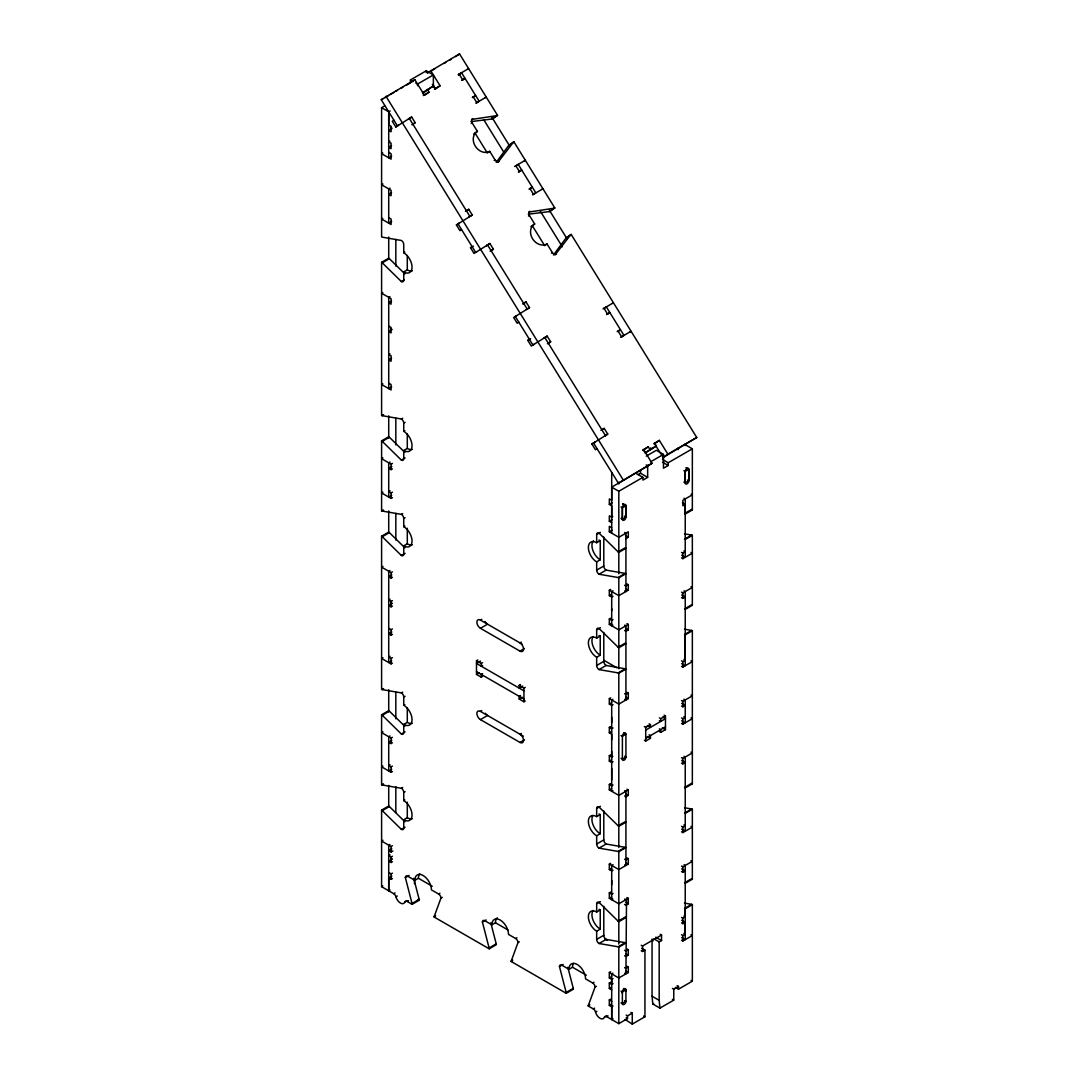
<?xml version="1.0" encoding="UTF-8"?>
<svg xmlns="http://www.w3.org/2000/svg" width="1078" height="1078" viewBox="0 0 1078 1078"><rect width="100%" height="100%" fill="white"/><g stroke="black" fill="none" stroke-linecap="round" stroke-linejoin="round"><path stroke-width="1.5" d="M390.047 890.024L388.713 890.792L388.713 878.018L391.826 876.212M390.223 110.926L388.713 111.789L388.713 124.927L391.085 126.301L391.085 131.785L388.713 130.411L391.826 128.619M613.032 1018.764L611.698 1019.532L611.698 1006.758L613.032 1005.976M611.725 989.873L609.326 988.486L609.326 983.015L611.698 984.389L611.698 979.363L613.032 978.595M611.698 884.715L611.698 880.443M611.698 779.866L611.698 768.452M611.698 762.739L611.698 705.443L613.032 704.675M611.698 739.912L611.698 734.212L609.326 732.838L609.326 727.367L610.66 726.585M611.698 722.799L611.698 717.086M611.698 705.672L611.698 699.972L612.883 699.285M611.698 610.808L611.698 608.666M611.698 522.668L609.326 521.307L609.326 515.823L611.698 517.197L611.698 505.784L609.326 504.41L609.326 498.939L611.698 500.3L611.698 472.366M596.673 931.176L600.23 929.128L600.23 909.953L596.673 912.001A11.737 6.778 60 0 0 588.372 916.799A11.737 6.778 60 0 0 596.673 931.176L596.673 939.396A3.355 1.94 60 0 0 599.045 943.506L606.159 939.396L625.253 942.698A3.355 1.94 60 0 1 625.927 942.98L618.812 947.09L618.812 1023.642L606.698 1016.648A3.355 1.94 60 0 0 604.462 1017.187A6.711 3.867 60 0 1 599.988 1018.252A6.711 3.867 60 0 1 595.514 1012.013A3.355 1.94 60 0 0 593.277 1008.9L588.265 1006.017A3.355 1.94 60 0 1 588.372 1005.289L595.056 987.098L596.39 986.33M618.812 483.968L618.812 482.23M622.37 993.296L622.37 991.922A2.52 1.428 -61.2 0 1 624.189 988.809A2.52 1.428 -61.2 0 1 625.887 989.887L625.927 991.248M625.927 505.784L622.37 507.832L622.37 519.246L625.927 517.197L625.927 505.784L622.814 503.978M675.394 987.381L678.507 989.173L692.345 981.182L692.345 904.631L685.231 908.741L685.231 939.639L681.673 937.59M692.345 783.827A3.355 1.94 60 0 1 691.672 783.329L684.557 787.439A3.355 1.94 60 0 0 685.231 787.937L692.345 783.827L692.345 630.711L685.231 634.821L685.231 665.732L681.673 663.671M685.231 444.702L692.345 448.812L692.345 509.921L685.231 514.031L685.231 498.939L684.045 498.252M685.945 467.717L688.788 469.361L688.788 480.775L685.231 482.836L685.231 471.423A2.52 1.455 -60 0 1 687.009 468.337A2.52 1.455 -60 0 1 688.788 469.361L688.788 480.775A2.52 1.455 -60 0 1 687.009 483.86A2.52 1.455 -60 0 1 685.231 482.836L683.897 482.068M490.786 922.822L496.217 943.856A3.355 1.94 60 0 1 496.311 944.705L489.196 948.815L434.164 917.041A3.355 1.94 60 0 1 434.259 916.313L440.942 898.122L442.276 897.354M567.836 967.303L573.267 988.351A3.355 1.94 60 0 1 573.361 989.186L566.246 993.296L511.215 961.522A3.355 1.94 60 0 1 511.309 960.794L517.992 942.617L519.326 941.835M496.19 162.36L508.546 145.692A3.355 2.735 54.8 0 1 509.153 145.18L513.91 141.824L554.82 207.96L550.049 211.315A3.355 2.735 54.8 0 1 549.308 211.598L528.26 214.212M497.996 162.226L513.317 142.336A3.355 2.735 54.8 0 1 513.91 141.824M553.459 254.96L565.815 238.292A3.355 2.735 54.8 0 1 566.422 237.78L571.178 234.425L696.752 437.493L662.512 457.827M554.968 255.041L570.572 234.937A3.355 2.735 54.8 0 1 571.178 234.425M458.702 74.611L461.478 72.657L479.117 101.157L476.732 102.841M468.202 68.83L458.217 74.651M485.828 97.33L475.843 103.165M524.892 160.501L514.61 166.538M542.517 189L532.532 194.835M397.405 125.843L381.248 99.715L414.841 79.705L424.247 94.918L423.358 95.538M410.974 82.44L414.841 79.705M427.387 72.886L459.538 53.9L497.551 115.359L492.794 118.715A3.355 2.735 54.8 0 1 492.04 118.998L470.992 121.612M455.671 56.622L459.538 53.9M422.792 93.22L433.558 85.674L435.31 88.517L434.421 89.151M428.788 89.029L431.766 86.927M432.062 86.725L433.558 85.674M424.53 95.322L425.419 94.689M426.012 94.271L428.99 92.169L427.225 89.326M435.593 88.935L440.067 85.782L430.661 70.582M393.874 120.143L392.284 121.262L395.815 126.961L398.591 125.156M467.704 69.181L468.607 68.547M395.815 126.961L411.648 117.003L415.178 122.703L412.497 124.603M461.748 80.351L465.009 78.357L462.327 80.244M408.387 119.011L409.276 118.378L469.873 216.368L469.078 216.921M408.98 118.903L411.648 117.003M411.917 124.711L415.178 122.703M472.326 97.465L475.587 95.457L472.609 97.559M485.329 97.68L486.232 97.06M471.558 119.469L496.796 115.629A3.355 2.735 54.8 0 0 497.551 115.359M471.248 123.471L472.137 122.852A3.355 2.735 54.8 0 1 472.743 118.634M492.04 118.998L496.796 115.629M473.633 134.117A11.737 9.567 54.8 0 1 475.048 133.079L477.419 131.395L472.137 122.852M488.132 152.51L489.762 151.351L495.058 159.908A3.355 2.735 54.8 0 0 499.181 161.39M508.546 145.692L513.317 142.336M494.155 160.541L495.058 159.908M515.796 166.012L518.181 164.328L535.806 192.841L533.421 194.512M524.393 160.851L525.296 160.218M518.437 172.035L521.698 170.028L519.017 171.914M465.453 211.288L468.728 209.294L472.245 214.994L470.763 216.045M466.343 210.965L468.728 209.294M461.519 229.533L459.929 230.652L456.412 224.952L472.245 214.994M529.015 189.135L532.276 187.127L529.891 188.812M542.032 189.351L542.921 188.731M491.312 250.662L493.401 249.193L489.87 243.493L474.037 253.451L470.507 247.751L472.097 246.633M528.813 212.07L554.065 208.229A3.355 2.735 54.8 0 0 554.82 207.96M486.704 245.434L487.499 244.868L527.142 308.968L526.347 309.521M528.503 216.072L529.406 215.452A3.355 2.735 54.8 0 1 530.012 211.234M486.596 245.811L489.87 243.493M490.14 251.201L493.401 249.193M549.308 211.598L554.065 208.229M530.902 226.717A11.737 9.567 54.8 0 1 532.303 225.679L534.688 223.995L529.406 215.452M556.45 253.99A3.355 2.735 54.8 0 1 552.313 252.508L547.031 243.951L544.646 245.636L532.303 225.679M565.815 238.292L570.572 234.937M551.424 253.141L552.313 252.508M522.722 303.888L525.983 301.894L529.514 307.594L527.721 308.847M523.302 303.78L525.983 301.894M518.788 322.133L517.197 323.252L513.68 317.552L529.514 307.594M548.581 343.262L550.669 341.793L547.139 336.093L531.306 346.051L527.775 340.352L529.365 339.233M543.972 338.034L544.767 337.468L605.364 435.445L604.475 436.078M545.064 337.562L547.139 336.093M547.395 343.801L550.669 341.793M603.047 308.86L613.436 302.756L612.547 303.376M604.327 308.254L606.321 306.853L623.946 335.366L621.966 336.767M606.577 314.56L609.838 312.566L607.466 314.237M617.155 331.66L620.416 329.666L618.341 331.135M620.685 337.36L631.061 331.256L630.172 331.889M600.945 430.378L604.206 428.384L607.736 434.084L606.55 434.919M602.13 429.852L604.206 428.384M597.01 448.623L595.42 449.742L591.903 444.042L607.736 434.084M605.054 435.97L606.24 435.135M642.636 450.146L648.282 446.777L650.047 449.62L645.17 452.8M642.933 450.483L648.282 446.777M653.713 443.759L659.345 440.376L667.875 454.161L663.105 457.517L662.579 456.654M654.885 443.53L659.345 440.376M645.277 452.989L656.367 445.969L654.602 443.125M643.539 449.513L652.055 463.297L618.462 483.294L593.479 442.923L594.665 442.236M611.698 533.179L611.698 487.162L652.055 463.297M624.741 590.865L626.075 591.458M624.741 864.772L626.075 865.378M410.435 82.534L410.435 79.947L426.255 70.811L433.369 74.921L433.369 87.022M381.248 99.715L383.04 98.677M384.846 97.626L388.457 95.551M390.249 94.514L393.861 92.425M395.666 91.387L397.459 90.35M401.07 88.261L402.876 87.224M406.473 85.149L410.085 83.06M427.696 72.886L429.502 71.849M431.308 70.811L434.919 68.722M443.947 63.508L445.753 62.47M449.364 60.381L451.17 59.344M415.771 83.019L417.55 84.057L433.369 74.921M404.897 273.92L389.387 258.707A3.355 1.94 60 0 0 388.713 258.194L381.599 262.304A3.355 1.94 60 0 1 382.272 262.816L401.366 281.547A3.355 1.94 60 0 0 403.738 280.172L403.738 271.966A11.737 6.778 60 0 0 412.039 267.169A11.737 6.778 60 0 0 403.738 252.791L403.738 244.571A3.355 1.94 60 0 0 401.366 240.461L382.272 237.16A3.355 1.94 60 0 1 381.599 236.877L381.599 107.692L384.603 105.94M422.468 92.681L426.416 90.404M427.211 89.946L428.397 89.258M435.31 88.517L440.067 85.782M458.5 74.988L460.724 73.708M424.247 94.918L428.99 92.169M389.832 141.178L388.713 141.824L391.085 143.199L391.085 148.67L388.713 147.309L391.557 145.665M382.784 153.009L381.599 153.696L391.085 159.167L391.085 153.696L388.713 152.321M391.678 156.094L388.713 157.806L388.713 114.672M382.933 184.015L381.599 184.783L391.085 190.267L391.085 195.738L388.713 194.377L391.557 192.733M390.047 188.124L388.713 188.893L388.713 223.133L391.678 221.421M382.784 218.335L381.599 219.023L391.085 224.507L391.085 219.023L388.713 217.662M382.272 262.816L389.387 258.707M403.738 252.791L404.856 252.144M459.188 223.146L458.002 223.833L475.627 252.333L476.813 251.646M456.412 224.952L459.255 223.308M403.738 271.966L407.295 269.904A11.737 6.778 60 0 0 412.375 270.834M401.366 281.547L404.21 279.903M382.784 292.529L381.599 293.216L391.085 298.687L391.085 304.171L388.713 302.797L391.557 301.153M470.507 247.751L473.363 246.107M389.899 296.639L388.713 297.312L388.713 388.619L391.678 386.908M391.826 329.76L388.713 331.552L391.085 332.927L391.085 327.442L388.713 326.082M389.832 353.746L388.713 354.379L391.085 355.753L391.085 361.238L388.713 359.863L391.557 358.219M382.784 383.835L381.599 384.509L391.085 389.993L391.085 384.509L388.713 383.148M516.443 315.746L515.257 316.433L532.896 344.933L534.082 344.246M381.599 262.304L381.599 415.421L382.933 414.653M381.599 415.421A3.355 1.94 60 0 0 382.272 415.69L383.606 414.922M527.775 340.352L530.619 338.708M382.272 415.69L401.366 419.005L402.7 418.237M404.897 452.464L389.387 437.25A3.355 1.94 60 0 0 388.713 436.738L381.599 440.848A3.355 1.94 60 0 1 382.272 441.36L401.366 460.09A3.355 1.94 60 0 0 403.738 458.716L403.738 450.496A11.737 6.778 60 0 0 412.039 445.713A11.737 6.778 60 0 0 403.738 431.335L403.738 423.115L405.072 422.347M382.272 441.36L389.387 437.25M403.738 431.335L404.856 430.688M382.933 457.934L381.599 458.702L391.085 464.173L392.419 463.405M403.738 450.496L407.295 448.448A11.737 6.778 60 0 0 412.375 449.378M390.047 462.031L388.713 462.812L388.713 497.052L391.678 495.341M401.366 460.09L405.072 457.948M391.826 466.491L388.713 468.283L391.085 469.658L392.419 468.89M382.933 492.174L381.599 492.942L391.085 498.413L392.419 497.645M390.047 490.8L388.713 491.568L391.085 492.942L392.419 492.174M381.599 440.848L381.599 510.783L382.933 510.015M381.599 510.783A3.355 1.94 60 0 0 382.272 511.066L383.606 510.298M382.272 511.066L401.366 514.368L402.7 513.6M404.897 547.84L389.387 532.613A3.355 1.94 60 0 0 388.713 532.114L381.599 536.224A3.355 1.94 60 0 1 382.272 536.723L401.366 555.466A3.355 1.94 60 0 0 403.738 554.092L403.738 545.872A11.737 6.778 60 0 0 412.039 541.075A11.737 6.778 60 0 0 403.738 526.697L403.738 518.478L405.072 517.709M382.272 536.723L389.387 532.613M403.738 526.697L404.856 526.051M403.738 545.872L407.295 543.824A11.737 6.778 60 0 0 412.375 544.754M591.903 444.042L594.746 442.398M401.366 555.466L405.072 553.324M382.933 566.354L381.599 567.122L391.085 572.607L392.419 571.825M389.899 570.545L388.713 571.232L388.713 662.539L391.678 660.827M391.826 574.911L388.713 576.717L391.085 578.077L392.419 577.309M390.047 599.22L388.713 599.988L391.085 601.362L392.419 600.594M650.047 449.62L656.367 445.969M646.288 456.102L656.354 450.294L663.469 454.404L663.469 468.229L668.212 465.494L668.212 462.758L692.345 448.812M392.271 603.41L388.713 605.472L391.085 606.847L392.419 606.065M650.519 461.869L663.469 454.404M667.875 454.161L696.752 437.493M638.163 474.63L640.534 473.255L647.649 477.365L647.649 465.063M611.698 487.162L618.812 491.272L642.906 477.365L642.906 480.101L647.649 477.365M388.713 628.299L391.085 629.673L392.419 628.892M609.326 504.41L612.169 502.766M391.826 631.977L388.713 633.77L391.085 635.144L392.419 634.376M685.231 482.836L685.231 471.423L688.788 469.361M611.698 517.197L612.803 516.551M609.326 521.307L612.169 519.663M382.933 657.661L381.599 658.429L391.085 663.9L392.419 663.132M599.045 574.224L606.159 570.114L625.253 573.415A3.355 1.94 60 0 1 625.927 573.698L618.812 577.808A3.355 1.94 60 0 0 618.139 577.525L599.045 574.224A3.355 1.94 60 0 1 596.673 570.114L596.673 561.894A11.737 6.778 60 0 1 588.372 547.516A11.737 6.778 60 0 1 596.673 542.719L596.673 534.499L600.379 532.357M390.047 656.286L388.713 657.054L391.085 658.429L392.419 657.661M611.698 527.694L609.326 526.32L609.326 531.804L612.169 530.16M596.673 542.719L600.23 540.671L600.23 559.832L596.673 561.894M524.42 648.552L519.973 651.125L480.438 628.299A5.026 2.911 60 0 1 476.88 622.127A5.026 2.911 60 0 1 480.438 620.079L481.772 619.311M625.927 538.65L628.299 537.275L628.299 531.804L618.812 537.275L609.326 531.804M681.673 555.251L685.231 557.313L685.231 504.41L682.859 505.784L682.859 500.3L692.345 494.829L691.16 494.142M480.438 628.299L487.552 624.189A5.026 2.911 60 0 1 485.033 621.534M618.139 551.869L625.253 547.759A3.355 1.94 60 0 0 625.927 548.271L618.812 552.381A3.355 1.94 60 0 1 618.139 551.869L599.045 533.138A3.355 1.94 60 0 0 596.673 534.499M381.599 536.224L381.599 689.327L382.933 688.559M381.599 689.327A3.355 1.94 60 0 0 382.272 689.61L383.606 688.842M596.673 570.114L603.788 566.004L603.788 537.073M382.272 689.61L401.366 692.911L402.7 692.143M404.897 726.383L389.387 711.157A3.355 1.94 60 0 0 388.713 710.658L381.599 714.754A3.355 1.94 60 0 1 382.272 715.266L401.366 733.997A3.355 1.94 60 0 0 403.738 732.636L403.738 724.416A11.737 6.778 60 0 0 412.039 719.619A11.737 6.778 60 0 0 403.738 705.241L403.738 697.021L405.072 696.253M618.139 577.525L625.253 573.415M692.345 535.348A3.355 1.94 60 0 0 691.672 535.065L684.557 539.175A3.355 1.94 60 0 1 685.231 539.458L692.345 535.348L692.345 605.284L685.231 609.393A3.355 1.94 60 0 1 684.557 608.895L691.672 604.785A3.355 1.94 60 0 0 692.345 605.284M482.567 676.378L481.233 677.146L476.489 674.41L476.489 660.706L477.824 659.938M382.272 715.266L389.387 711.157M403.738 705.241L404.856 704.594M480.545 661.097L476.489 663.455L523.921 690.836M476.489 660.706L481.233 663.455L482.567 662.674M613.032 596.255L611.698 597.023L609.326 595.649L609.326 590.178L610.66 589.41M521.307 642.138L519.973 642.906A5.026 2.911 60 0 1 523.531 649.064A5.026 2.911 60 0 1 519.973 651.125M482.567 665.422L481.233 666.191L481.233 663.455M613.032 590.771L611.698 591.539L611.698 625.779L612.883 625.105M609.326 595.649L611.549 594.369M618.812 668.751L618.812 595.649L628.299 590.178L628.299 584.694L625.927 586.068L624.593 585.3M681.525 552.421L682.859 553.203L685.231 551.828L683.897 551.06M476.489 674.41L479.158 672.861M482.567 673.629L481.233 674.41L481.233 677.146M382.933 731.841L381.599 732.609L391.085 738.093L392.419 737.325M681.525 557.905L682.859 558.673L692.345 553.203L691.011 552.421M403.738 724.416L407.295 722.368A11.737 6.778 60 0 0 412.375 723.298M390.047 735.951L388.713 736.719L388.713 770.959L391.678 769.247M401.366 733.997L405.072 731.868M391.826 740.397L388.713 742.203L391.085 743.564L392.419 742.796M618.812 847.551L618.812 704.082L625.927 699.972L625.927 625.779L618.812 629.889L609.326 624.418L609.326 618.934L610.66 618.166M613.032 619.54L611.698 620.308L609.326 618.934M599.045 669.586L606.159 665.476L625.253 668.791A3.355 1.94 60 0 1 625.927 669.061L618.812 673.171A3.355 1.94 60 0 0 618.139 672.901L599.045 669.586A3.355 1.94 60 0 1 596.673 665.476L596.673 657.257A11.737 6.778 60 0 1 588.372 642.879A11.737 6.778 60 0 1 596.673 638.095L596.673 629.875L600.379 627.733M609.326 624.418L611.549 623.124M596.673 638.095L600.23 636.033L600.23 655.208L596.673 657.257M522.736 686.053L519.178 688.101L519.178 685.365L520.512 684.597M382.933 766.081L381.599 766.849L391.085 772.333L392.419 771.565M626.52 625.442L628.299 624.418L628.299 629.889L625.927 631.263L624.593 630.495M681.525 592.145L682.859 592.913L692.345 587.443L691.011 586.661M524.42 739.858L519.973 742.432L480.438 719.605A5.026 2.911 60 0 1 476.88 713.434A5.026 2.911 60 0 1 480.438 711.386L481.772 710.618M390.047 764.706L388.713 765.488L391.085 766.849L392.419 766.081M519.178 685.365L523.921 688.101L525.255 687.333M681.525 597.616L682.859 598.398L685.231 597.023L681.673 594.975M520.512 695.553L519.178 696.321L519.178 699.056L523.921 701.791L525.255 701.023M480.438 719.605L487.552 715.496A5.026 2.911 60 0 1 485.316 713.272M519.178 699.056L522.291 697.264M618.139 647.245L625.253 643.135A3.355 1.94 60 0 0 625.927 643.633L618.812 647.743A3.355 1.94 60 0 1 618.139 647.245L599.045 628.501A3.355 1.94 60 0 0 596.673 629.875M381.599 714.754L381.599 784.703L382.933 783.935M381.599 784.703A3.355 1.94 60 0 0 382.272 784.986L383.606 784.205M596.673 665.476L603.788 661.366L603.788 632.436M382.272 784.986L401.366 788.287L402.7 787.519M404.897 821.746L389.387 806.533A3.355 1.94 60 0 0 388.713 806.021L381.599 810.13A3.355 1.94 60 0 1 382.272 810.643L401.366 829.373A3.355 1.94 60 0 0 403.738 827.998L403.738 819.792A11.737 6.778 60 0 0 412.039 814.995A11.737 6.778 60 0 0 403.738 800.617L403.738 792.397L405.072 791.629M618.139 672.901L625.253 668.791M692.345 630.711A3.355 1.94 60 0 0 691.672 630.441L684.557 634.551A3.355 1.94 60 0 1 685.231 634.821M382.272 810.643L389.387 806.533M403.738 800.617L404.856 799.97M521.307 733.444L519.973 734.212A5.026 2.911 60 0 1 523.531 740.37A5.026 2.911 60 0 1 519.973 742.432M611.698 705.443L609.326 704.082L609.326 698.598L610.66 697.83M403.738 819.792L407.295 817.73A11.737 6.778 60 0 0 412.375 818.66M609.326 704.082L611.549 702.789M626.52 699.622L628.299 698.598L628.299 693.127L625.927 694.488L624.593 693.72M681.525 660.854L682.859 661.622L685.231 660.248L685.231 591.539L684.045 590.865M401.366 829.373L405.072 827.23M382.933 840.261L381.599 841.042L391.085 846.513L392.419 845.745M681.525 666.325L682.859 667.093L692.345 661.622L691.011 660.854M389.899 844.465L388.713 845.139L388.713 890.792M391.826 848.831L388.713 850.623L391.085 851.997L392.864 850.96M390.047 854.881L388.713 855.649L391.085 857.01L392.419 856.242M613.032 727.96L611.698 728.728L609.326 727.367M609.326 732.838L611.549 731.558M392.244 859.058L388.686 861.106L391.085 862.494L392.419 861.726M681.525 700.565L682.859 701.333L692.345 695.862L691.011 695.094M388.686 872.52L391.085 873.908L392.419 873.14M644.374 726.585L645.709 727.354L650.452 724.605L650.452 727.354L647.339 725.548M659.399 717.908L660.733 718.676L665.476 715.94L665.476 729.631L660.733 732.366L659.399 731.598M681.525 706.05L682.859 706.818L685.231 705.443L681.673 703.395M645.695 730.102L665.463 718.689L662.754 717.126M388.713 878.018L391.085 879.379L392.419 878.61M381.599 810.13L381.599 886.695L382.798 885.995M613.032 761.742L611.698 762.51L609.326 761.149L609.326 755.665L610.66 754.896M609.326 755.665L611.698 757.039L612.803 756.392M645.695 738.322L665.463 726.909M413.723 878.327L419.153 899.375A3.342 1.927 60 0 1 419.261 900.211L412.133 904.321A3.342 1.927 60 0 0 412.039 903.485L405.355 877.586L409.061 875.444M609.326 761.149L611.549 759.855M681.525 717.921L682.859 718.689L685.231 717.315L683.897 716.547M644.374 740.276L645.709 741.044L650.452 738.309L650.452 735.573L649.118 734.792M681.525 723.392L682.859 724.16L692.345 718.689L691.011 717.921M405.355 877.586A3.355 1.94 60 0 1 407.727 876.212L414.841 880.322L418.412 878.26A11.737 6.778 60 0 1 419.76 873.8M381.599 886.695L393.713 893.689L395.047 892.921M393.713 893.689A3.355 1.94 60 0 1 395.949 896.802L397.283 896.034M395.949 896.802A6.711 3.867 60 0 0 400.423 903.041A6.711 3.867 60 0 0 404.897 901.963L407.12 900.682M624.593 795.982L625.927 796.75L628.299 795.389L628.299 789.904L618.812 795.389L609.326 789.904L609.326 784.42L610.66 783.652M404.897 901.963A3.355 1.94 60 0 1 407.134 901.437L408.468 900.669M609.326 784.42L611.698 785.795L613.032 785.027M412.039 903.485L419.153 899.375M609.326 789.904L611.549 788.624M612.883 790.592L611.698 791.279L611.698 785.566M414.841 880.322A11.737 6.778 60 0 1 423.155 875.525A11.737 6.778 60 0 1 431.456 889.902L438.571 894.012L439.905 893.244M681.525 757.632L682.859 758.4L692.345 752.929L691.011 752.161M599.045 848.13L606.159 844.02L625.253 847.335A3.355 1.94 60 0 1 625.927 847.604L618.812 851.714A3.355 1.94 60 0 0 618.139 851.445L599.045 848.13A3.355 1.94 60 0 1 596.673 844.02L596.673 835.8A11.737 6.778 60 0 1 588.372 821.423A11.737 6.778 60 0 1 596.673 816.639L596.673 808.419L600.379 806.277M625.334 791.616L625.927 791.279L625.927 865.459M681.525 763.116L682.859 763.884L685.231 762.51L681.673 760.462M596.673 816.639L600.23 814.577L600.23 833.752L596.673 835.8M434.259 916.313L435.593 915.545M434.164 917.041L435.499 916.26M618.139 825.775L625.253 821.679A3.355 1.94 60 0 0 625.927 822.177L618.812 826.287A3.355 1.94 60 0 1 618.139 825.775L599.045 807.045A3.355 1.94 60 0 0 596.673 808.419M596.673 844.02L603.788 839.91L603.788 810.979M489.196 948.815A3.355 1.94 60 0 0 489.089 947.966L482.418 922.067L486.124 919.925M618.139 851.445L625.253 847.335M692.345 809.255A3.355 1.94 60 0 0 691.672 808.985L684.557 813.095A3.355 1.94 60 0 1 685.231 813.364L692.345 809.255L692.345 879.203L685.231 883.313A3.355 1.94 60 0 1 684.557 882.801L691.672 878.691A3.355 1.94 60 0 0 692.345 879.203M482.418 922.067A3.355 1.94 60 0 1 484.79 920.693L491.905 924.803L495.462 922.755A11.737 6.778 60 0 1 497.322 917.782M613.032 870.162L611.698 870.943L609.326 869.569L609.326 864.084L610.66 863.316M613.032 864.691L611.698 865.459L611.698 899.699L612.883 899.012M609.326 869.569L611.549 868.289M618.812 944.085L618.812 869.569L628.299 864.084L628.299 858.614L625.927 859.975L624.593 859.206M681.525 826.341L682.859 827.109L685.231 825.748L683.897 824.966M681.525 831.825L682.859 832.593L692.345 827.109L691.011 826.341M489.089 947.966L496.217 943.856M491.905 924.803A11.737 6.778 60 0 1 500.205 920.019A11.737 6.778 60 0 1 508.506 934.397L515.621 938.507L516.955 937.739M626.965 897.556L628.299 898.324L618.812 903.809L609.326 898.324L609.326 892.853L610.66 892.085M613.032 893.446L611.698 894.214L609.326 892.853M596.673 912.001L596.673 903.782L600.379 901.639M609.326 898.324L611.549 897.044M511.309 960.794L512.643 960.026M511.215 961.522L512.549 960.754M624.741 973.191L625.927 973.879L626.52 899.348M691.901 861.605L691.011 860.581M681.525 866.052L682.859 866.833L692.345 861.349M628.299 898.324L628.299 903.809L625.927 905.17L624.593 904.402M681.525 871.536L682.859 872.304L685.231 870.943L681.673 868.881M618.139 921.151L625.253 917.041A3.355 1.94 60 0 0 625.927 917.553L618.812 921.663A3.355 1.94 60 0 1 618.139 921.151L599.045 902.421A3.355 1.94 60 0 0 596.673 903.782M596.673 939.396L603.788 935.286L603.788 906.355M566.246 993.296A3.355 1.94 60 0 0 566.152 992.461L559.469 966.562L563.174 964.419M559.469 966.562A3.355 1.94 60 0 1 561.84 965.187L568.955 969.297L572.512 967.235A11.737 6.778 60 0 1 573.442 963.368M599.045 943.506L618.139 946.807L625.253 942.698M692.345 904.631A3.355 1.94 60 0 0 691.672 904.348L684.557 908.458A3.355 1.94 60 0 1 685.231 908.741M624.593 955.768L625.927 956.536L628.299 955.162L628.299 949.691L625.927 951.052L624.593 950.284M681.525 917.418L682.859 918.186L685.231 916.812L685.231 865.459L684.045 864.772M641.235 945.244L642.569 946.012L661.542 935.057L661.542 940.542L659.17 941.902L653.834 938.83M681.525 922.889L682.859 923.671L685.231 922.296L685.231 934.168L682.859 935.529L681.525 934.761M566.152 992.461L573.267 988.351M641.235 950.729L642.569 951.497L644.94 950.122L644.94 1016.77L632.26 1024.1L625.132 1019.478M611.698 979.363L609.326 977.989L609.326 972.518L610.66 971.736M568.955 969.297A11.737 6.778 60 0 1 577.256 964.5A11.737 6.778 60 0 1 585.57 978.878L592.684 982.988L594.018 982.22M612.883 973.191L611.698 973.879L611.698 1019.532M609.326 977.989L611.549 976.708M609.326 972.518L618.812 977.989L628.299 972.518L628.299 967.033L625.927 968.408L624.593 967.64M609.326 983.015L610.66 982.247M691.901 935.798L691.011 934.761M681.525 940.245L682.859 941.013L692.345 935.529M611.698 984.389L613.032 983.608M609.326 988.486L611.549 987.205M588.372 1005.289L589.706 1004.507M588.265 1006.017L589.599 1005.235M625.927 989.86L625.927 1001.61A1.886 1.091 -60 0 1 625.631 1002.756L624.957 1003.712A3.018 1.752 -60 0 1 623.34 1004.642L622.666 1004.467A1.886 1.091 -60 0 1 622.37 1003.672L622.37 991.922L625.927 989.86L623.556 988.486M593.277 1008.9L594.611 1008.132M611.698 1006.758L609.326 1005.383L609.326 999.899L610.66 999.131M595.514 1012.013L596.848 1011.245M609.326 1005.383L611.549 1004.103M622.37 1003.335L625.927 1001.273L624.741 1000.586M604.462 1017.187L606.685 1015.894M606.698 1016.648L608.032 1015.88M626.17 1015.112L627.504 1015.88L632.26 1013.145L632.26 1024.1M672.429 988.405L673.763 989.173L678.507 986.437L678.507 989.173M618.812 1023.642L627.504 1018.616L627.504 1015.88M652.055 939.019L652.055 996.234L652.81 1004.009L653.672 1003.51M652.81 1004.009L659.925 1008.119L673.763 1000.128L673.763 989.173M684.517 533.826L691.672 535.065M684.517 629.202L691.672 630.441M684.517 807.745L691.672 808.985M684.517 903.108L691.672 904.348M410.435 79.947L413.103 81.483M381.599 107.692L388.713 111.789M390.937 127.46L391.826 127.972M683.897 470.655L685.231 471.423M662.512 459.471L668.212 462.758M662.512 462.206L668.212 465.494M687.454 480.006L688.788 480.775M390.937 328.736L391.826 329.248M635.791 473.255L642.906 477.365M682.387 502.766L685.231 504.41M622.814 503.857L625.927 505.663L625.927 517.076A2.52 1.455 -60 0 1 624.149 520.148A2.52 1.455 -60 0 1 622.37 519.124L621.036 518.356M621.036 506.943L622.37 507.711L622.37 519.124M624.593 516.295L625.927 517.076M624.593 516.429L625.927 517.197M624.741 532.492L625.927 533.179L625.927 591.539M625.456 535.631L628.299 537.275M626.965 583.926L628.299 584.694M625.631 588.628L628.299 590.178M609.326 590.178L618.812 595.649L618.812 577.808M626.965 623.65L628.299 624.418M624.741 625.105L625.927 625.779M683.897 659.48L685.231 660.248M625.631 628.353L628.299 629.889M683.897 699.204L685.231 699.972L685.231 722.799L681.673 720.737M603.828 660.275L616.939 667.848M626.965 692.345L628.299 693.127M664.142 715.172L665.476 715.94M625.631 697.062L628.299 698.598M624.741 699.285L625.927 699.972M659.399 720.643L660.733 721.411L660.733 718.676M480.438 620.079L522.143 644.159M662.364 727.839L665.476 729.631M609.326 698.598L618.812 704.082L618.812 673.171M659.399 728.863L660.733 729.631L660.733 732.366M649.118 723.837L650.452 724.605M684.045 756.352L685.231 757.039L685.231 831.219L681.673 829.171M647.339 736.503L650.452 738.309M623.704 732.919L625.927 734.212L625.927 757.039A2.52 1.482 -58.7 0 1 624.189 760.084A2.52 1.482 -58.7 0 1 622.329 759.114L621.036 758.319M390.937 602.642L391.826 603.154M621.036 735.492L622.37 736.261L625.927 734.212A2.52 1.428 -61.3 0 0 624.189 733.161A2.52 1.428 -61.3 0 0 622.41 736.234L622.37 759.087L625.927 757.039L624.593 756.257M476.489 671.661L523.921 699.056M626.965 789.136L628.299 789.904M624.741 790.592L625.927 791.279M625.631 793.839L628.299 795.389M480.438 711.386L523.382 736.18M626.965 857.845L628.299 858.614M625.631 862.548L628.299 864.084M609.326 864.084L618.812 869.569L618.812 851.714M683.897 916.044L685.231 916.812M681.673 920.248L685.231 922.296M624.741 899.012L625.927 899.699M683.897 933.4L685.231 934.168M625.631 902.259L628.299 903.809M660.208 934.289L661.542 935.057M655.761 937.2L661.542 940.542M651.988 940.528L652.877 941.054M641.828 948.33L644.94 950.122M691.011 980.414L692.345 981.182M626.965 948.923L628.299 949.691M605.149 939.059L607.44 940.38M625.631 953.626L628.299 955.162M677.173 985.669L678.507 986.437M626.965 966.265L628.299 967.033M625.631 970.968L628.299 972.518M672.429 999.36L673.763 1000.128M652.055 996.234L659.17 1000.344L659.925 1008.119M390.937 858.304L391.826 858.816M621.036 991.14L622.37 991.922M418.412 878.26L432.238 886.251M495.462 922.755L507.913 929.937M572.512 967.235L586.351 975.226M624.593 1000.842L625.927 1001.61M621.036 1002.89L622.37 1003.672M414.397 883.677L414.841 879.311M643.606 1016.002L644.94 1016.77M609.326 999.899L611.725 1001.287M630.926 1012.377L632.26 1013.145M626.17 1017.848L627.504 1018.616M418.008 899.497L419.261 900.211M407.134 901.437L412.133 904.321M491.662 116.896L509.005 144.937M509.153 145.18L509.867 146.338M549.308 210.116L567.068 238.831M459.107 74.032L462.637 79.732M473.215 96.831L476.745 102.531M515.796 165.702L519.326 171.402M529.904 188.502L533.435 194.202M603.949 308.227L607.466 313.927M618.044 331.04L621.575 336.74M483.874 119.927L503.884 152.281M540.118 210.87L562.339 246.795M475.048 133.079L487.377 153.036M432.359 84.394L435.296 89.137M655.114 444.608L660.976 454.081M650.721 447.909L651.611 449.324M423.128 93.746L424.112 95.349M643.526 450.132L644.846 452.275M646.234 464.928L647.299 466.653M386.005 96.36L623.219 479.939M685.231 443.813L685.231 445.551M682.859 553.203L682.859 558.673M682.859 592.913L682.859 598.398M682.859 661.622L682.859 667.093M682.859 701.333L682.859 706.818M682.859 718.689L682.859 724.16M682.859 758.4L682.859 763.884M682.859 827.109L682.859 832.593M682.859 866.833L682.859 872.304M682.859 918.186L682.859 923.671M682.859 935.529L682.859 941.013M678.116 447.922L678.116 449.661M659.17 941.902L659.17 1000.344M645.709 727.354L645.709 741.044M642.569 946.012L642.569 951.497M640.534 470.183L640.534 473.255M618.812 491.272L618.812 573.779M611.698 762.51L611.698 785.795M611.698 751.326L611.698 757.039M523.921 688.101L523.921 701.791M426.255 70.811L426.255 72.536M417.55 84.057L417.55 85.782M407.295 255.526L407.295 269.904M407.295 434.07L407.295 448.448M407.295 528.233L407.295 543.824M407.295 707.976L407.295 722.368M407.295 802.153L407.295 817.73M395.828 239.478L395.828 266.104M395.828 418.277L395.828 444.904M395.828 513.397L395.828 540.011M395.828 692.197L395.828 718.81M395.828 786.67L395.828 812.475M391.085 464.173L391.085 469.658M391.085 492.942L391.085 498.413M391.085 572.607L391.085 578.077M391.085 601.362L391.085 606.847M391.085 629.673L391.085 635.144M391.085 658.429L391.085 663.9M391.085 738.093L391.085 743.564M391.085 766.849L391.085 772.333M391.085 846.513L391.085 851.997M391.085 857.01L391.085 862.494M391.085 873.908L391.085 879.379M388.713 237.039L388.713 258.666M388.713 415.839L388.713 437.857M388.713 510.945L388.713 532.572M388.713 689.745L388.713 711.763M388.713 785.431L388.713 805.495M606.159 570.114A3.355 1.94 60 0 1 603.788 566.004M606.159 665.476A3.355 1.94 60 0 1 603.788 661.366M401.366 514.368A3.355 1.94 60 0 1 403.738 518.478M401.366 419.005A3.355 1.94 60 0 1 403.738 423.115M600.23 655.208A11.737 6.778 60 0 1 592.994 646.14A11.737 6.778 60 0 1 593.143 636.532M599.018 635.441A11.737 6.778 60 0 1 600.23 636.033M600.23 559.832A11.737 6.778 60 0 1 592.846 550.373A11.737 6.778 60 0 1 593.479 540.779M599.018 540.065A11.737 6.778 60 0 1 600.23 540.671M606.159 844.02A3.355 1.94 60 0 1 603.788 839.91M606.159 939.396A3.355 1.94 60 0 1 603.788 935.286M618.139 946.807A3.355 1.94 60 0 1 618.812 947.09M401.366 788.287A3.355 1.94 60 0 1 403.738 792.397M401.366 692.911A3.355 1.94 60 0 1 403.738 697.021M600.23 929.128A11.737 6.778 60 0 1 592.994 920.046A11.737 6.778 60 0 1 593.143 910.452M599.018 909.347A11.737 6.778 60 0 1 600.23 909.953M600.23 833.752A11.737 6.778 60 0 1 592.846 815.52M599.018 813.984A11.737 6.778 60 0 1 600.23 814.577M592.684 982.988A3.355 1.94 60 0 1 595.056 987.098M515.621 938.507A3.355 1.94 60 0 1 517.992 942.617M438.571 894.012A3.355 1.94 60 0 1 440.942 898.122M622.37 507.711A2.52 1.455 -60 0 1 624.149 504.625A2.52 1.455 -60 0 1 625.927 505.663M547.031 243.951A11.737 9.567 54.8 0 1 532.559 238.777A11.737 9.567 54.8 0 1 534.688 223.995M489.762 151.351A11.737 9.567 54.8 0 1 475.29 146.177A11.737 9.567 54.8 0 1 477.419 131.395M692.345 509.921A3.355 1.94 60 0 1 691.672 509.409L684.557 513.519A3.355 1.94 60 0 0 685.231 514.031"/></g></svg>
